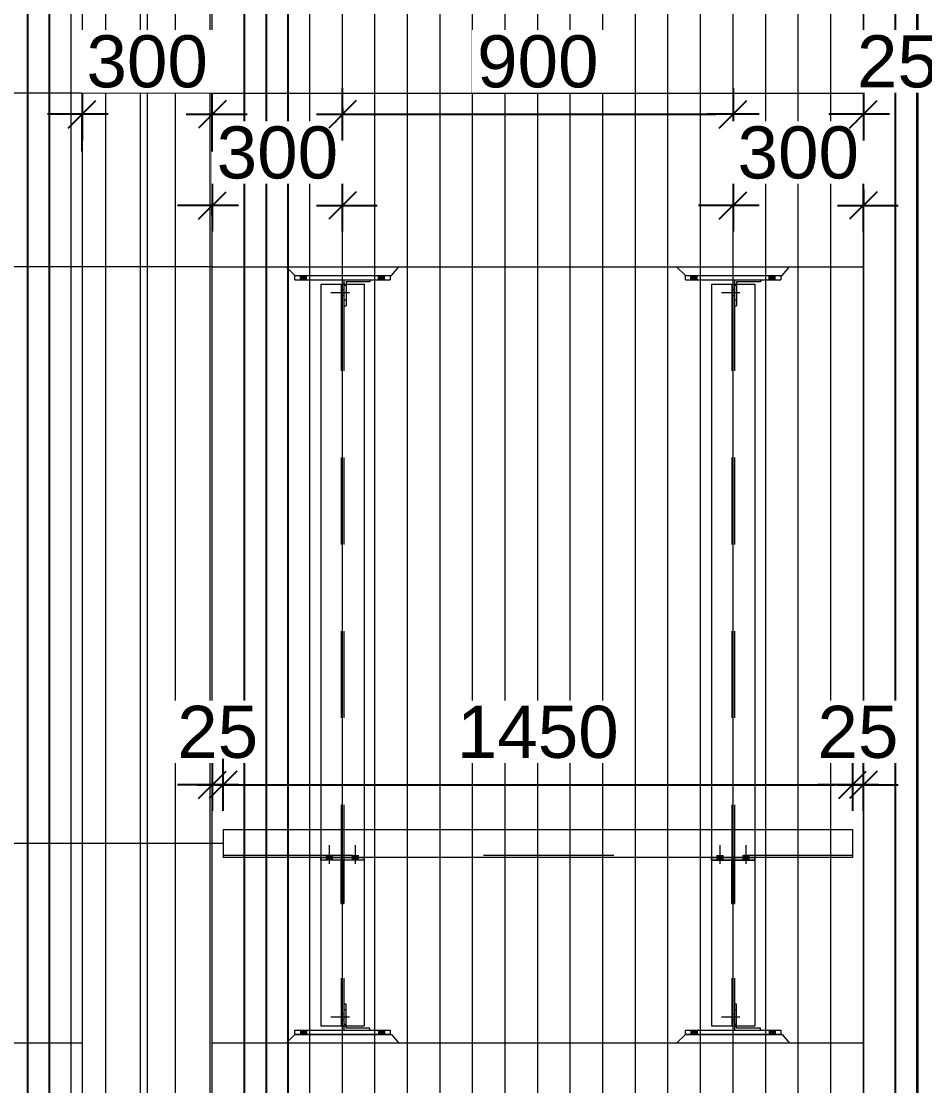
# Model space of a CAD drawing. Header units: millimetres. Extents: x 663313 to 1226001, y 1431724 to 1620898.
# Drawn here: x 663604.486 to 663606.567, y 1524735.78 to 1524738.234 of the extents above; entities that cross this region are included whole.
import ezdxf

# ---------------------------------------------------------------- set-up
doc = ezdxf.new("R2010")
doc.units = ezdxf.units.MM
for name, pattern in [('Grid Line', [22.225, 12.7, -3.175, 3.175, -3.175]), ('HIDDEN', [0.375, 0.25, -0.125]), ('XKITLINE00', [0]), ('XKITLINE02', [4, 2, -2])]:
    doc.linetypes.add(name, pattern=pattern)
for name, color, linetype in [('000 - D I M', 7, 'Continuous'), ('DIM', 7, 'Continuous'), ('VPORT', 7, 'Continuous')]:
    doc.layers.add(name, color=color, linetype=linetype)
for name, color, linetype, lineweight in [('A-GENM', 7, 'Continuous', 9), ('Bolt', 7, 'Continuous', 0), ('Part', 7, 'Continuous', 0), ('S-GRID', 7, 'Continuous', 9)]:
    doc.layers.add(name, color=color, linetype=linetype, lineweight=lineweight)
doc.styles.add('Arial', font='arial.ttf')
doc.dimstyles.new('Dim - 40 - End', dxfattribs={"dimscale": 0.04, "dimtxt": 3, "dimasz": 1, "dimexe": 0, "dimexo": 2.5, "dimgap": 1.5, "dimtad": 1, "dimdec": 0, "dimlfac": 1000, "dimzin": 1, "dimdsep": 46, "dimtxsty": 'Arial', "dimblk": 'END', "dimcen": 0.09, "dimclrd": 7, "dimclre": 7, "dimclrt": 7, "dimadec": 0, "dimazin": 0, "dimtfac": 1, "dimtdec": 0, "dimtix": 1, "dimtofl": 0, "dimtmove": 2, "dimatfit": 3, "dimfxl": 1, "dimtfill": 1, "dimtfillclr": 256, "dimtolj": 1, "dimtzin": 0, "dimarcsym": 0})

# ---------------------------------------------------------------- blocks, each defined once
blk = doc.blocks.new('GM_Louver Grill Vertical Z1 - Z Profile-18225337-ENT 4 ELE-4 sheet')
at = {"layer": 'A-GENM', "color": 7}
blk.add_line((131839.2, 105680), (131839.2, 110050), dxfattribs=at)
blk = doc.blocks.new('4')
at = {"layer": 'DIM', "color": 7}
for p, q in [((128164.5, 105680), (128164.5, 110050)), ((128613.2, 110050), (128613.2, 105680)), ((128713.2, 110050), (128713.2, 105680)), ((130113.4, 105680), (130113.4, 110050))]:
    blk.add_line(p, q, dxfattribs=at)
for points in [[(128114.5, 110050), (128663.2, 110050), (128663.2, 105680), (128114.5, 105680)], [(130163.4, 110050), (128663.2, 110050), (128663.2, 105680), (130163.4, 105680)], [(130163.4, 110050), (131663.7, 110050), (131663.7, 105680), (130163.4, 105680)]]:
    blk.add_lwpolyline(points, close=True, dxfattribs=at)
at = {"layer": 'A-GENM', "color": 7}
for p in [(-3624.8, 0), (-3544.8, 0), (-3464.9, 0), (-3384.9, 0), (-3305, 0), (-3075, 0), (-3000, 0), (-2925, 0), (-2850, 0), (-2775, 0), (-2700, 0), (-2625, 0), (-2550, 0), (-2475, 0), (-2400, 0), (-2325, 0), (-2250, 0), (-2175, 0), (-2100, 0), (-2025, 0), (-1950, 0), (-1875, 0), (-1800, 0)]:
    blk.add_blockref('GM_Louver Grill Vertical Z1 - Z Profile-18225337-ENT 4 ELE-4 sheet', p, dxfattribs=at)
blk = doc.blocks.new('*A3033278')
at = {"layer": 'Part', "color": 7, "linetype": 'XKITLINE00', "lineweight": 0}
for p, q in [((443.663364, 101.130227), (443.663364, 88.530227)), ((443.663364, 101.130227), (444.663364, 101.130227)), ((444.663364, 101.130227), (444.663364, 88.530227)), ((443.663364, 87.820227), (443.663364, 84.030227)), ((444.663364, 87.820227), (444.663364, 84.030227)), ((443.663364, 84.030227), (444.663364, 84.030227))]:
    blk.add_line(p, q, dxfattribs=at)
at = {"layer": 'Part', "color": 7, "linetype": 'XKITLINE02', "lineweight": 0}
for p, q in [((444.133364, 101.130227), (444.133364, 84.030227)), ((444.193364, 101.130227), (444.193364, 84.030227)), ((443.663364, 88.530227), (443.663364, 87.820227)), ((444.663364, 88.530227), (444.663364, 87.820227))]:
    blk.add_line(p, q, dxfattribs=at)
blk = doc.blocks.new('*A3044279')
at = {"layer": 'Part', "color": 7, "linetype": 'XKITLINE00', "lineweight": 0}
for p, q in [((443.063364, 83.930227), (445.263364, 83.930227)), ((443.063364, 83.830227), (443.063364, 83.930227)), ((445.263364, 83.930227), (445.263364, 83.830227)), ((445.263364, 83.830227), (443.063364, 83.830227))]:
    blk.add_line(p, q, dxfattribs=at)
blk = doc.blocks.new('*A3045280')
at = {"layer": 'Part', "color": 7, "linetype": 'XKITLINE02', "lineweight": 0}
for p, q in [((444.243364, 84.530227), (444.193364, 84.530227)), ((444.193364, 84.530227), (444.193364, 84.030227)), ((444.243364, 84.030227), (444.243364, 84.530227)), ((444.193364, 83.930227), (444.793364, 83.930227))]:
    blk.add_line(p, q, dxfattribs=at)
at = {"layer": 'Part', "color": 7, "linetype": 'XKITLINE00', "lineweight": 0}
for p, q in [((444.193364, 84.030227), (444.193364, 83.930227)), ((444.243364, 83.980227), (444.243364, 84.030227)), ((444.793364, 83.980227), (444.243364, 83.980227)), ((444.793364, 83.930227), (444.793364, 83.980227))]:
    blk.add_line(p, q, dxfattribs=at)
blk = doc.blocks.new('*A3046281')
at = {"layer": 'Part', "color": 7, "linetype": 'XKITLINE00', "lineweight": 0}
for p, q in [((442.863364, 83.630227), (443.063364, 83.830227)), ((443.063364, 83.830227), (445.293364, 83.830227)), ((445.293364, 83.830227), (445.463364, 83.630227))]:
    blk.add_line(p, q, dxfattribs=at)
at = {"layer": 'Part', "color": 7, "linetype": 'XKITLINE02', "lineweight": 0}
blk.add_line((445.463364, 83.630227), (442.863364, 83.630227), dxfattribs=at)
blk = doc.blocks.new('*A3047282')
at = {"layer": 'Bolt', "color": 7, "linetype": 'XKITLINE02', "lineweight": 0}
for p, q in [((444.322564, 84.230227), (443.893364, 84.230227)), ((444.193364, 84.300227), (444.133364, 84.300227)), ((444.193364, 84.160227), (444.133364, 84.160227)), ((444.243364, 84.400227), (444.193364, 84.400227)), ((444.243364, 84.060227), (444.193364, 84.060227))]:
    blk.add_line(p, q, dxfattribs=at)
blk = doc.blocks.new('*A3048283')
at = {"layer": 'Bolt'}
for points in [[(443.333, 83.93), (443.333, 83.83), (443.193, 83.83), (443.193, 83.93)], [(445.133, 83.93), (445.133, 83.83), (444.993, 83.83), (444.993, 83.93)]]:
    blk.add_hatch(color=7, dxfattribs=at).paths.add_polyline_path(points, flags=17)
at = {"layer": 'Bolt', "color": 7, "linetype": 'XKITLINE00', "lineweight": 0}
for p, q in [((443.193, 83.93), (443.193, 83.83)), ((443.263, 83.93), (443.263, 83.83)), ((443.333, 83.93), (443.333, 83.83)), ((444.993, 83.93), (444.993, 83.83)), ((445.063, 83.93), (445.063, 83.83)), ((445.133, 83.93), (445.133, 83.83))]:
    blk.add_line(p, q, dxfattribs=at)
blk = doc.blocks.new('*A3055284')
at = {"layer": 'Bolt'}
for points in [[(443.333, 101.33), (443.333, 101.23), (443.193, 101.23), (443.193, 101.33)], [(445.133, 101.33), (445.133, 101.23), (444.993, 101.23), (444.993, 101.33)]]:
    blk.add_hatch(color=7, dxfattribs=at).paths.add_polyline_path(points, flags=17)
at = {"layer": 'Bolt', "color": 7, "linetype": 'XKITLINE00', "lineweight": 0}
for p, q in [((443.193, 101.23), (443.193, 101.33)), ((443.263, 101.23), (443.263, 101.33)), ((443.333, 101.23), (443.333, 101.33)), ((444.993, 101.23), (444.993, 101.33)), ((445.063, 101.23), (445.063, 101.33)), ((445.133, 101.23), (445.133, 101.33))]:
    blk.add_line(p, q, dxfattribs=at)
blk = doc.blocks.new('*A3056285')
at = {"layer": 'Bolt', "color": 7, "linetype": 'XKITLINE02', "lineweight": 0}
for p, q in [((444.243364, 101.100227), (444.193364, 101.100227)), ((444.322564, 100.930227), (443.893364, 100.930227)), ((444.193364, 101.000227), (444.133364, 101.000227)), ((444.193364, 100.860227), (444.133364, 100.860227)), ((444.243364, 100.760227), (444.193364, 100.760227))]:
    blk.add_line(p, q, dxfattribs=at)
blk = doc.blocks.new('*A3057286')
at = {"layer": 'Part', "color": 7, "linetype": 'XKITLINE00', "lineweight": 0}
for p, q in [((443.063364, 101.330227), (442.863364, 101.530227)), ((445.293364, 101.330227), (445.463364, 101.530227)), ((443.063364, 101.330227), (445.293364, 101.330227))]:
    blk.add_line(p, q, dxfattribs=at)
at = {"layer": 'Part', "color": 7, "linetype": 'XKITLINE02', "lineweight": 0}
blk.add_line((442.863364, 101.530227), (445.463364, 101.530227), dxfattribs=at)
blk = doc.blocks.new('*A3058287')
at = {"layer": 'Part', "color": 7, "linetype": 'XKITLINE00', "lineweight": 0}
for p, q in [((444.193364, 101.230227), (444.193364, 101.130227)), ((444.793364, 101.180227), (444.243364, 101.180227)), ((444.243364, 101.180227), (444.243364, 101.130227)), ((444.793364, 101.230227), (444.793364, 101.180227))]:
    blk.add_line(p, q, dxfattribs=at)
at = {"layer": 'Part', "color": 7, "linetype": 'XKITLINE02', "lineweight": 0}
for p, q in [((444.193364, 101.230227), (444.793364, 101.230227)), ((444.193364, 101.130227), (444.193364, 100.630227)), ((444.243364, 101.130227), (444.243364, 100.630227)), ((444.193364, 100.630227), (444.243364, 100.630227))]:
    blk.add_line(p, q, dxfattribs=at)
blk = doc.blocks.new('*A3059288')
at = {"layer": 'Part', "color": 7, "linetype": 'XKITLINE00', "lineweight": 0}
for p, q in [((443.063364, 101.230227), (443.063364, 101.330227)), ((443.063364, 101.330227), (445.263364, 101.330227)), ((443.063364, 101.230227), (445.263364, 101.230227)), ((445.263364, 101.330227), (445.263364, 101.230227))]:
    blk.add_line(p, q, dxfattribs=at)
blk = doc.blocks.new('*A3092289')
at = {"layer": 'Bolt'}
for points in [[(443.793, 87.88), (443.793, 87.94), (443.933, 87.94), (443.933, 87.88)], [(443.793, 87.82), (443.793, 87.88), (443.933, 87.88), (443.933, 87.82)], [(444.393, 87.88), (444.393, 87.94), (444.533, 87.94), (444.533, 87.88)], [(444.393, 87.82), (444.393, 87.88), (444.533, 87.88), (444.533, 87.82)]]:
    blk.add_hatch(color=7, dxfattribs=at).paths.add_polyline_path(points, flags=17)
at = {"layer": 'Bolt', "color": 7, "linetype": 'XKITLINE00', "lineweight": 0}
for p, q in [((443.863, 87.741), (443.863, 88.17)), ((444.463, 87.741), (444.463, 88.17)), ((443.793, 87.88), (443.793, 87.94)), ((443.793, 87.82), (443.793, 87.88)), ((443.933, 87.88), (443.933, 87.94)), ((443.933, 87.82), (443.933, 87.88)), ((444.393, 87.88), (444.393, 87.94)), ((444.393, 87.82), (444.393, 87.88)), ((444.533, 87.88), (444.533, 87.94)), ((444.533, 87.82), (444.533, 87.88))]:
    blk.add_line(p, q, dxfattribs=at)
blk = doc.blocks.new('*A3093290')
at = {"layer": 'Part', "color": 7, "linetype": 'XKITLINE00', "lineweight": 0}
for p, q in [((443.663364, 87.820227), (443.663364, 87.880227)), ((444.663364, 87.880227), (444.663364, 87.820227)), ((444.663364, 87.820227), (443.663364, 87.820227))]:
    blk.add_line(p, q, dxfattribs=at)
at = {"layer": 'Part', "color": 7, "linetype": 'XKITLINE02', "lineweight": 0}
blk.add_line((443.663364, 87.880227), (444.663364, 87.880227), dxfattribs=at)
blk = doc.blocks.new('*A3094291')
at = {"layer": 'Part', "color": 7, "linetype": 'XKITLINE00', "lineweight": 0}
for p, q in [((444.133364, 87.820227), (444.193364, 87.820227)), ((444.133364, 86.820227), (444.133364, 87.820227)), ((444.193364, 87.820227), (444.193364, 86.820227)), ((444.133364, 87.520227), (444.193364, 87.520227)), ((444.193364, 86.820227), (444.133364, 86.820227))]:
    blk.add_line(p, q, dxfattribs=at)
blk = doc.blocks.new('*A3179295')
at = {"layer": 'Part', "color": 7, "linetype": 'XKITLINE00', "lineweight": 0}
for p, q in [((465.163364, 101.130227), (465.163364, 88.530227)), ((465.163364, 101.130227), (466.163364, 101.130227)), ((466.163364, 101.130227), (466.163364, 88.530227)), ((465.163364, 87.820227), (465.163364, 84.030227)), ((466.163364, 87.820227), (466.163364, 84.030227)), ((465.163364, 84.030227), (466.163364, 84.030227))]:
    blk.add_line(p, q, dxfattribs=at)
at = {"layer": 'Part', "color": 7, "linetype": 'XKITLINE02', "lineweight": 0}
for p, q in [((465.633364, 101.130227), (465.633364, 84.030227)), ((465.693364, 101.130227), (465.693364, 84.030227)), ((465.163364, 88.530227), (465.163364, 87.820227)), ((466.163364, 88.530227), (466.163364, 87.820227))]:
    blk.add_line(p, q, dxfattribs=at)
blk = doc.blocks.new('*A3212318')
at = {"layer": 'Bolt'}
for points in [[(465.293, 87.88), (465.293, 87.94), (465.433, 87.94), (465.433, 87.88)], [(465.293, 87.82), (465.293, 87.88), (465.433, 87.88), (465.433, 87.82)], [(465.893, 87.88), (465.893, 87.94), (466.033, 87.94), (466.033, 87.88)], [(465.893, 87.82), (465.893, 87.88), (466.033, 87.88), (466.033, 87.82)]]:
    blk.add_hatch(color=7, dxfattribs=at).paths.add_polyline_path(points, flags=17)
at = {"layer": 'Bolt', "color": 7, "linetype": 'XKITLINE00', "lineweight": 0}
for p, q in [((465.363, 87.741), (465.363, 88.17)), ((465.963, 87.741), (465.963, 88.17)), ((465.293, 87.88), (465.293, 87.94)), ((465.293, 87.82), (465.293, 87.88)), ((465.433, 87.88), (465.433, 87.94)), ((465.433, 87.82), (465.433, 87.88)), ((465.893, 87.88), (465.893, 87.94)), ((465.893, 87.82), (465.893, 87.88)), ((466.033, 87.88), (466.033, 87.94)), ((466.033, 87.82), (466.033, 87.88))]:
    blk.add_line(p, q, dxfattribs=at)
blk = doc.blocks.new('*A3213319')
at = {"layer": 'Part', "color": 7, "linetype": 'XKITLINE00', "lineweight": 0}
for p, q in [((465.163364, 87.820227), (465.163364, 87.880227)), ((466.163364, 87.820227), (466.163364, 87.880227)), ((465.163364, 87.820227), (466.163364, 87.820227))]:
    blk.add_line(p, q, dxfattribs=at)
at = {"layer": 'Part', "color": 7, "linetype": 'XKITLINE02', "lineweight": 0}
blk.add_line((465.163364, 87.880227), (466.163364, 87.880227), dxfattribs=at)
blk = doc.blocks.new('*A3214320')
at = {"layer": 'Part', "color": 7, "linetype": 'XKITLINE00', "lineweight": 0}
for p, q in [((465.633364, 87.820227), (465.693364, 87.820227)), ((465.633364, 86.820227), (465.633364, 87.820227)), ((465.693364, 87.820227), (465.693364, 86.820227)), ((465.633364, 87.520227), (465.693364, 87.520227)), ((465.693364, 86.820227), (465.633364, 86.820227))]:
    blk.add_line(p, q, dxfattribs=at)
blk = doc.blocks.new('*A3215321')
at = {"layer": 'Part', "color": 7, "linetype": 'XKITLINE00', "lineweight": 0}
for p, q in [((464.563364, 83.930227), (466.763364, 83.930227)), ((464.563364, 83.830227), (464.563364, 83.930227)), ((466.763364, 83.930227), (466.763364, 83.830227)), ((466.763364, 83.830227), (464.563364, 83.830227))]:
    blk.add_line(p, q, dxfattribs=at)
blk = doc.blocks.new('*A3216322')
at = {"layer": 'Part', "color": 7, "linetype": 'XKITLINE02', "lineweight": 0}
for p, q in [((465.743364, 84.530227), (465.693364, 84.530227)), ((465.693364, 84.530227), (465.693364, 84.030227)), ((465.743364, 84.030227), (465.743364, 84.530227)), ((465.693364, 83.930227), (466.293364, 83.930227))]:
    blk.add_line(p, q, dxfattribs=at)
at = {"layer": 'Part', "color": 7, "linetype": 'XKITLINE00', "lineweight": 0}
for p, q in [((465.693364, 84.030227), (465.693364, 83.930227)), ((465.743364, 83.980227), (465.743364, 84.030227)), ((466.293364, 83.980227), (465.743364, 83.980227)), ((466.293364, 83.930227), (466.293364, 83.980227))]:
    blk.add_line(p, q, dxfattribs=at)
blk = doc.blocks.new('*A3217323')
at = {"layer": 'Part', "color": 7, "linetype": 'XKITLINE00', "lineweight": 0}
for p, q in [((464.363364, 83.630227), (464.563364, 83.830227)), ((464.563364, 83.830227), (466.793364, 83.830227)), ((466.793364, 83.830227), (466.963364, 83.630227))]:
    blk.add_line(p, q, dxfattribs=at)
at = {"layer": 'Part', "color": 7, "linetype": 'XKITLINE02', "lineweight": 0}
blk.add_line((466.963364, 83.630227), (464.363364, 83.630227), dxfattribs=at)
blk = doc.blocks.new('*A3218324')
at = {"layer": 'Bolt', "color": 7, "linetype": 'XKITLINE02', "lineweight": 0}
for p, q in [((465.822564, 84.230227), (465.393364, 84.230227)), ((465.693364, 84.300227), (465.633364, 84.300227)), ((465.693364, 84.160227), (465.633364, 84.160227)), ((465.743364, 84.400227), (465.693364, 84.400227)), ((465.743364, 84.060227), (465.693364, 84.060227))]:
    blk.add_line(p, q, dxfattribs=at)
blk = doc.blocks.new('*A3219325')
at = {"layer": 'Bolt'}
for points in [[(464.833, 83.93), (464.833, 83.83), (464.693, 83.83), (464.693, 83.93)], [(466.633, 83.93), (466.633, 83.83), (466.493, 83.83), (466.493, 83.93)]]:
    blk.add_hatch(color=7, dxfattribs=at).paths.add_polyline_path(points, flags=17)
at = {"layer": 'Bolt', "color": 7, "linetype": 'XKITLINE00', "lineweight": 0}
for p, q in [((464.693, 83.93), (464.693, 83.83)), ((464.763, 83.93), (464.763, 83.83)), ((464.833, 83.93), (464.833, 83.83)), ((466.493, 83.93), (466.493, 83.83)), ((466.563, 83.93), (466.563, 83.83)), ((466.633, 83.93), (466.633, 83.83))]:
    blk.add_line(p, q, dxfattribs=at)
blk = doc.blocks.new('*A3220326')
at = {"layer": 'Bolt'}
for points in [[(464.833, 101.33), (464.833, 101.23), (464.693, 101.23), (464.693, 101.33)], [(466.633, 101.33), (466.633, 101.23), (466.493, 101.23), (466.493, 101.33)]]:
    blk.add_hatch(color=7, dxfattribs=at).paths.add_polyline_path(points, flags=17)
at = {"layer": 'Bolt', "color": 7, "linetype": 'XKITLINE00', "lineweight": 0}
for p, q in [((464.693, 101.23), (464.693, 101.33)), ((464.763, 101.23), (464.763, 101.33)), ((464.833, 101.23), (464.833, 101.33)), ((466.493, 101.23), (466.493, 101.33)), ((466.563, 101.23), (466.563, 101.33)), ((466.633, 101.23), (466.633, 101.33))]:
    blk.add_line(p, q, dxfattribs=at)
blk = doc.blocks.new('*A3221327')
at = {"layer": 'Bolt', "color": 7, "linetype": 'XKITLINE02', "lineweight": 0}
for p, q in [((465.743364, 101.100227), (465.693364, 101.100227)), ((465.822564, 100.930227), (465.393364, 100.930227)), ((465.693364, 101.000227), (465.633364, 101.000227)), ((465.693364, 100.860227), (465.633364, 100.860227)), ((465.743364, 100.760227), (465.693364, 100.760227))]:
    blk.add_line(p, q, dxfattribs=at)
blk = doc.blocks.new('*A3222328')
at = {"layer": 'Part', "color": 7, "linetype": 'XKITLINE00', "lineweight": 0}
for p, q in [((464.563364, 101.330227), (464.363364, 101.530227)), ((466.793364, 101.330227), (466.963364, 101.530227)), ((464.563364, 101.330227), (466.793364, 101.330227))]:
    blk.add_line(p, q, dxfattribs=at)
at = {"layer": 'Part', "color": 7, "linetype": 'XKITLINE02', "lineweight": 0}
blk.add_line((464.363364, 101.530227), (466.963364, 101.530227), dxfattribs=at)
blk = doc.blocks.new('*A3223329')
at = {"layer": 'Part', "color": 7, "linetype": 'XKITLINE00', "lineweight": 0}
for p, q in [((465.693364, 101.230227), (465.693364, 101.130227)), ((466.293364, 101.180227), (465.743364, 101.180227)), ((465.743364, 101.180227), (465.743364, 101.130227)), ((466.293364, 101.230227), (466.293364, 101.180227))]:
    blk.add_line(p, q, dxfattribs=at)
at = {"layer": 'Part', "color": 7, "linetype": 'XKITLINE02', "lineweight": 0}
for p, q in [((465.693364, 101.230227), (466.293364, 101.230227)), ((465.693364, 101.130227), (465.693364, 100.630227)), ((465.743364, 101.130227), (465.743364, 100.630227)), ((465.693364, 100.630227), (465.743364, 100.630227))]:
    blk.add_line(p, q, dxfattribs=at)
blk = doc.blocks.new('*A3224330')
at = {"layer": 'Part', "color": 7, "linetype": 'XKITLINE00', "lineweight": 0}
for p, q in [((464.563364, 101.230227), (464.563364, 101.330227)), ((464.563364, 101.330227), (466.763364, 101.330227)), ((464.563364, 101.230227), (466.763364, 101.230227)), ((466.763364, 101.330227), (466.763364, 101.230227))]:
    blk.add_line(p, q, dxfattribs=at)
blk = doc.blocks.new('*A2538992')
at = {"layer": 'Part', "color": 7, "linetype": 'XKITLINE02', "lineweight": 0}
for p, q in [((225.400615, 21.315369), (224.73394, 21.315369)), ((224.73394, 21.315369), (224.73394, 21.275369)), ((225.400607, 21.315369), (225.400615, 21.315369)), ((225.400607, 21.315369), (225.400607, 21.275369))]:
    blk.add_line(p, q, dxfattribs=at)
at = {"layer": 'Part', "color": 7, "linetype": 'XKITLINE00', "lineweight": 0}
for p, q in [((224.73394, 21.275369), (224.733949, 21.275369)), ((224.733949, 21.275369), (224.733949, 21.315369)), ((225.400615, 21.275369), (224.733949, 21.275369)), ((225.400607, 21.275369), (225.400615, 21.275369)), ((225.400615, 21.275369), (225.400615, 21.315369))]:
    blk.add_line(p, q, dxfattribs=at)
blk = doc.blocks.new('*A2539993')
at = {"layer": 'Part', "color": 7, "linetype": 'XKITLINE00', "lineweight": 0}
for p, q in [((225.047282, 21.275369), (225.047274, 21.275369)), ((225.047282, 21.075369), (225.047282, 21.275369)), ((225.047282, 21.275369), (225.087282, 21.275369)), ((225.087282, 21.075369), (225.087282, 21.275369)), ((225.047276, 20.608703), (225.047282, 21.075369)), ((225.047282, 21.075369), (225.087282, 21.075369)), ((225.087282, 21.075369), (225.087276, 20.608703)), ((225.047274, 20.608703), (225.047276, 20.608703)), ((225.047276, 20.608703), (225.087276, 20.608703))]:
    blk.add_line(p, q, dxfattribs=at)
at = {"layer": 'Part', "color": 7, "linetype": 'XKITLINE02', "lineweight": 0}
for p, q in [((225.047274, 21.275369), (225.047274, 20.608703)), ((225.047282, 21.275369), (225.047274, 21.275369)), ((225.087274, 20.608703), (225.087274, 21.275369)), ((225.047274, 20.608703), (225.047276, 20.608703))]:
    blk.add_line(p, q, dxfattribs=at)
blk = doc.blocks.new('*A2540994')
at = {"layer": 'Bolt'}
for points in [[(224.821, 21.315), (224.821, 21.355), (224.914, 21.355), (224.914, 21.315)], [(224.821, 21.275), (224.821, 21.315), (224.914, 21.315), (224.914, 21.275)], [(225.221, 21.315), (225.221, 21.355), (225.314, 21.355), (225.314, 21.315)], [(225.221, 21.275), (225.221, 21.315), (225.314, 21.315), (225.314, 21.275)]]:
    blk.add_hatch(color=7, dxfattribs=at).paths.add_polyline_path(points, flags=17)
at = {"layer": 'Bolt', "color": 7, "linetype": 'XKITLINE00', "lineweight": 0}
for p, q in [((224.867, 21.223), (224.867, 21.509)), ((225.267, 21.223), (225.267, 21.509)), ((224.821, 21.315), (224.821, 21.355)), ((224.821, 21.275), (224.821, 21.315)), ((224.914, 21.315), (224.914, 21.355)), ((224.914, 21.275), (224.914, 21.315)), ((225.221, 21.315), (225.221, 21.355)), ((225.221, 21.275), (225.221, 21.315)), ((225.314, 21.315), (225.314, 21.355)), ((225.314, 21.275), (225.314, 21.315))]:
    blk.add_line(p, q, dxfattribs=at)
blk = doc.blocks.new('*A25681022')
at = {"layer": 'Part', "color": 7, "linetype": 'XKITLINE02', "lineweight": 0}
for p, q in [((217.233942, 21.748703), (217.233942, 21.315369)), ((217.233942, 21.748703), (217.23395, 21.748703)), ((217.233942, 21.748703), (217.23395, 21.748703)), ((226.900607, 21.748703), (226.900607, 21.315369)), ((217.233942, 21.355369), (217.23395, 21.355369)), ((217.233942, 21.355369), (226.900615, 21.355369)), ((217.23395, 21.315369), (217.233942, 21.315369))]:
    blk.add_line(p, q, dxfattribs=at)
at = {"layer": 'Part', "color": 7, "linetype": 'XKITLINE00', "lineweight": 0}
for p, q in [((217.23395, 21.748703), (217.23395, 21.315369)), ((217.23395, 21.748703), (226.900616, 21.748703)), ((226.900616, 21.748703), (226.900616, 21.315369)), ((217.233942, 21.315369), (217.23395, 21.315369)), ((226.900616, 21.315369), (217.23395, 21.315369))]:
    blk.add_line(p, q, dxfattribs=at)
blk = doc.blocks.new('*A25691023')
at = {"layer": 'Part', "color": 7, "linetype": 'XKITLINE02', "lineweight": 0}
for p, q in [((219.400615, 21.315369), (218.73394, 21.315369)), ((218.73394, 21.315369), (218.73394, 21.275369)), ((219.400607, 21.315369), (219.400615, 21.315369)), ((219.400607, 21.315369), (219.400607, 21.275369))]:
    blk.add_line(p, q, dxfattribs=at)
at = {"layer": 'Part', "color": 7, "linetype": 'XKITLINE00', "lineweight": 0}
for p, q in [((218.73394, 21.275369), (218.733949, 21.275369)), ((218.733949, 21.275369), (218.733949, 21.315369)), ((219.400615, 21.275369), (218.733949, 21.275369)), ((219.400607, 21.275369), (219.400615, 21.275369)), ((219.400615, 21.275369), (219.400615, 21.315369))]:
    blk.add_line(p, q, dxfattribs=at)
blk = doc.blocks.new('*A25701024')
at = {"layer": 'Bolt'}
for points in [[(218.821, 21.315), (218.821, 21.355), (218.914, 21.355), (218.914, 21.315)], [(218.821, 21.275), (218.821, 21.315), (218.914, 21.315), (218.914, 21.275)], [(219.221, 21.315), (219.221, 21.355), (219.314, 21.355), (219.314, 21.315)], [(219.221, 21.275), (219.221, 21.315), (219.314, 21.315), (219.314, 21.275)]]:
    blk.add_hatch(color=7, dxfattribs=at).paths.add_polyline_path(points, flags=17)
at = {"layer": 'Bolt', "color": 7, "linetype": 'XKITLINE00', "lineweight": 0}
for p, q in [((218.867, 21.223), (218.867, 21.509)), ((219.267, 21.223), (219.267, 21.509)), ((218.821, 21.315), (218.821, 21.355)), ((218.821, 21.275), (218.821, 21.315)), ((218.914, 21.315), (218.914, 21.355)), ((218.914, 21.275), (218.914, 21.315)), ((219.221, 21.315), (219.221, 21.355)), ((219.221, 21.275), (219.221, 21.315)), ((219.314, 21.315), (219.314, 21.355)), ((219.314, 21.275), (219.314, 21.315))]:
    blk.add_line(p, q, dxfattribs=at)
blk = doc.blocks.new('*A25711025')
at = {"layer": 'Part', "color": 7, "linetype": 'XKITLINE00', "lineweight": 0}
for p, q in [((219.047282, 21.275369), (219.047274, 21.275369)), ((219.047282, 21.075369), (219.047282, 21.275369)), ((219.047282, 21.275369), (219.087282, 21.275369)), ((219.087282, 21.075369), (219.087282, 21.275369)), ((219.047276, 20.608703), (219.047282, 21.075369)), ((219.047282, 21.075369), (219.087282, 21.075369)), ((219.087282, 21.075369), (219.087276, 20.608703)), ((219.047274, 20.608703), (219.047276, 20.608703)), ((219.047276, 20.608703), (219.087276, 20.608703))]:
    blk.add_line(p, q, dxfattribs=at)
at = {"layer": 'Part', "color": 7, "linetype": 'XKITLINE02', "lineweight": 0}
for p, q in [((219.047274, 21.275369), (219.047274, 20.608703)), ((219.047282, 21.275369), (219.047274, 21.275369)), ((219.087274, 20.608703), (219.087274, 21.275369)), ((219.047274, 20.608703), (219.047276, 20.608703))]:
    blk.add_line(p, q, dxfattribs=at)
blk = doc.blocks.new('END')
at = {"color": 7}
for p, q in [((0, 1.5), (0, -1.5)), ((-0.795, -0.795), (0.795, 0.795)), ((1.5, 0), (-1.5, 0))]:
    blk.add_line(p, q, dxfattribs=at)
blk = doc.blocks.new('*D4085')
at = {"layer": '000 - D I M', "color": 7, "lineweight": -2, "transparency": 16777216}
for p, q in [((663604.8858, 1524737.8093), (663604.8458, 1524737.8093)), ((663604.9258, 1524737.7846), (663604.9258, 1524737.8093)), ((663605.2258, 1524737.7846), (663605.2258, 1524737.8093)), ((663605.2658, 1524737.8093), (663605.3058, 1524737.8093))]:
    blk.add_line(p, q, dxfattribs=at)
at = {"layer": 'Defpoints', "color": 7, "transparency": 16777216}
for p in [(663605.2258, 1524737.8093), (663604.9258, 1524737.6846), (663605.2258, 1524737.6846)]:
    blk.add_point(p, dxfattribs=at)
at = {"layer": '000 - D I M', "color": 7, "lineweight": -2, "transparency": 16777216, "xscale": 0.04, "yscale": 0.04, "zscale": 0.04}
blk.add_blockref('END', (663604.9258, 1524737.8093), dxfattribs=at)
at = {"layer": '000 - D I M', "color": 7, "lineweight": -2, "transparency": 16777216, "xscale": 0.04, "yscale": 0.04, "zscale": 0.04, "rotation": 180}
blk.add_blockref('END', (663605.2258, 1524737.8093), dxfattribs=at)
at = {"layer": '000 - D I M', "color": 7, "transparency": 16777216, "insert": (663605.0758, 1524737.9307), "char_height": 0.12, "attachment_point": 5, "style": 'Arial', "bg_fill": 3, "box_fill_scale": 1.1, "bg_fill_color": 256, "bg_fill_true_color": 13158600, "bg_fill_transparency": 0}
blk.add_mtext('\\A1;300', dxfattribs=at)
blk = doc.blocks.new('*D4086')
at = {"layer": '000 - D I M', "color": 7, "lineweight": -2, "transparency": 16777216}
for p, q in [((663605.2258, 1524738.0345), (663605.2258, 1524738.0194)), ((663606.1256, 1524738.0345), (663606.1256, 1524738.0194)), ((663605.2658, 1524738.0194), (663606.0856, 1524738.0194))]:
    blk.add_line(p, q, dxfattribs=at)
at = {"layer": 'Defpoints', "color": 7, "transparency": 16777216}
for p in [(663606.1256, 1524738.0194), (663605.2258, 1524737.9345), (663606.1256, 1524737.9345)]:
    blk.add_point(p, dxfattribs=at)
at = {"layer": '000 - D I M', "color": 7, "lineweight": -2, "transparency": 16777216, "xscale": 0.04, "yscale": 0.04, "zscale": 0.04, "rotation": 180}
blk.add_blockref('END', (663605.2258, 1524738.0194), dxfattribs=at)
at = {"layer": '000 - D I M', "color": 7, "lineweight": -2, "transparency": 16777216, "xscale": 0.04, "yscale": 0.04, "zscale": 0.04}
blk.add_blockref('END', (663606.1256, 1524738.0194), dxfattribs=at)
at = {"layer": '000 - D I M', "color": 7, "transparency": 16777216, "insert": (663605.6757, 1524738.1407), "char_height": 0.12, "attachment_point": 5, "style": 'Arial', "bg_fill": 3, "box_fill_scale": 1.1, "bg_fill_color": 256, "bg_fill_true_color": 13158600, "bg_fill_transparency": 0}
blk.add_mtext('\\A1;900', dxfattribs=at)
blk = doc.blocks.new('*D4087')
at = {"layer": '000 - D I M', "color": 7, "lineweight": -2, "transparency": 16777216}
for p, q in [((663606.1256, 1524737.8461), (663606.1256, 1524737.8093)), ((663606.4258, 1524737.8461), (663606.4258, 1524737.8093)), ((663606.0856, 1524737.8093), (663606.0456, 1524737.8093)), ((663606.4658, 1524737.8093), (663606.5058, 1524737.8093))]:
    blk.add_line(p, q, dxfattribs=at)
at = {"layer": 'Defpoints', "color": 7, "transparency": 16777216}
for p in [(663606.4258, 1524737.8093), (663606.1256, 1524737.7461), (663606.4258, 1524737.7461)]:
    blk.add_point(p, dxfattribs=at)
at = {"layer": '000 - D I M', "color": 7, "lineweight": -2, "transparency": 16777216, "xscale": 0.04, "yscale": 0.04, "zscale": 0.04}
blk.add_blockref('END', (663606.1256, 1524737.8093), dxfattribs=at)
at = {"layer": '000 - D I M', "color": 7, "lineweight": -2, "transparency": 16777216, "xscale": 0.04, "yscale": 0.04, "zscale": 0.04, "rotation": 180}
blk.add_blockref('END', (663606.4258, 1524737.8093), dxfattribs=at)
at = {"layer": '000 - D I M', "color": 7, "transparency": 16777216, "insert": (663606.2757, 1524737.9307), "char_height": 0.12, "attachment_point": 5, "style": 'Arial', "bg_fill": 3, "box_fill_scale": 1.1, "bg_fill_color": 256, "bg_fill_true_color": 13158600, "bg_fill_transparency": 0}
blk.add_mtext('\\A1;300', dxfattribs=at)
blk = doc.blocks.new('*D4088')
at = {"layer": '000 - D I M', "color": 7, "lineweight": -2, "transparency": 16777216}
for p, q in [((663606.3858, 1524738.0194), (663606.3458, 1524738.0194)), ((663606.4258, 1524738.0197), (663606.4258, 1524738.0194)), ((663606.6758, 1524738.0197), (663606.6758, 1524738.0194)), ((663606.7158, 1524738.0194), (663606.7558, 1524738.0194))]:
    blk.add_line(p, q, dxfattribs=at)
at = {"layer": 'Defpoints', "color": 7, "transparency": 16777216}
for p in [(663606.6758, 1524738.0194), (663606.4258, 1524737.9197), (663606.6758, 1524737.9197)]:
    blk.add_point(p, dxfattribs=at)
at = {"layer": '000 - D I M', "color": 7, "lineweight": -2, "transparency": 16777216, "xscale": 0.04, "yscale": 0.04, "zscale": 0.04}
blk.add_blockref('END', (663606.4258, 1524738.0194), dxfattribs=at)
at = {"layer": '000 - D I M', "color": 7, "lineweight": -2, "transparency": 16777216, "xscale": 0.04, "yscale": 0.04, "zscale": 0.04, "rotation": 180}
blk.add_blockref('END', (663606.6758, 1524738.0194), dxfattribs=at)
at = {"layer": '000 - D I M', "color": 7, "transparency": 16777216, "insert": (663606.5508, 1524738.1407), "char_height": 0.12, "attachment_point": 5, "style": 'Arial', "bg_fill": 3, "box_fill_scale": 1.1, "bg_fill_color": 256, "bg_fill_true_color": 13158600, "bg_fill_transparency": 0}
blk.add_mtext('\\A1;250', dxfattribs=at)
blk = doc.blocks.new('*D4097')
at = {"layer": '000 - D I M', "color": 7, "lineweight": -2, "transparency": 16777216}
for p, q in [((663604.5858, 1524738.0194), (663604.5458, 1524738.0194)), ((663604.6258, 1524737.9337), (663604.6258, 1524738.0194)), ((663604.9258, 1524737.9337), (663604.9258, 1524738.0194)), ((663604.9658, 1524738.0194), (663605.0058, 1524738.0194))]:
    blk.add_line(p, q, dxfattribs=at)
at = {"layer": 'Defpoints', "color": 7, "transparency": 16777216}
for p in [(663604.9258, 1524738.0194), (663604.6258, 1524737.8337), (663604.9258, 1524737.8337)]:
    blk.add_point(p, dxfattribs=at)
at = {"layer": '000 - D I M', "color": 7, "lineweight": -2, "transparency": 16777216, "xscale": 0.04, "yscale": 0.04, "zscale": 0.04}
blk.add_blockref('END', (663604.6258, 1524738.0194), dxfattribs=at)
at = {"layer": '000 - D I M', "color": 7, "lineweight": -2, "transparency": 16777216, "xscale": 0.04, "yscale": 0.04, "zscale": 0.04, "rotation": 180}
blk.add_blockref('END', (663604.9258, 1524738.0194), dxfattribs=at)
at = {"layer": '000 - D I M', "color": 7, "transparency": 16777216, "insert": (663604.7758, 1524738.1408), "char_height": 0.12, "attachment_point": 5, "style": 'Arial', "bg_fill": 3, "box_fill_scale": 1.1, "bg_fill_color": 256, "bg_fill_true_color": 13158600, "bg_fill_transparency": 0}
blk.add_mtext('\\A1;300', dxfattribs=at)
blk = doc.blocks.new('*D4100')
at = {"layer": '000 - D I M', "color": 7, "lineweight": -2, "transparency": 16777216}
for p, q in [((663604.9258, 1524736.4754), (663604.9258, 1524736.4739)), ((663604.8858, 1524736.4739), (663604.8458, 1524736.4739)), ((663604.9506, 1524736.4711), (663604.9506, 1524736.4739)), ((663604.9906, 1524736.4739), (663605.0306, 1524736.4739))]:
    blk.add_line(p, q, dxfattribs=at)
at = {"layer": 'Defpoints', "color": 7, "transparency": 16777216}
for p in [(663604.9506, 1524736.4739), (663604.9258, 1524736.3754), (663604.9506, 1524736.3711)]:
    blk.add_point(p, dxfattribs=at)
at = {"layer": '000 - D I M', "color": 7, "lineweight": -2, "transparency": 16777216, "xscale": 0.04, "yscale": 0.04, "zscale": 0.04}
blk.add_blockref('END', (663604.9258, 1524736.4739), dxfattribs=at)
at = {"layer": '000 - D I M', "color": 7, "lineweight": -2, "transparency": 16777216, "xscale": 0.04, "yscale": 0.04, "zscale": 0.04, "rotation": 180}
blk.add_blockref('END', (663604.9506, 1524736.4739), dxfattribs=at)
at = {"layer": '000 - D I M', "color": 7, "transparency": 16777216, "insert": (663604.9382, 1524736.5951), "char_height": 0.12, "attachment_point": 5, "style": 'Arial', "bg_fill": 3, "box_fill_scale": 1.1, "bg_fill_color": 256, "bg_fill_true_color": 13158600, "bg_fill_transparency": 0}
blk.add_mtext('\\A1;25', dxfattribs=at)
blk = doc.blocks.new('*D4101')
at = {"layer": '000 - D I M', "color": 7, "lineweight": -2, "transparency": 16777216}
for p, q in [((663604.9506, 1524736.4711), (663604.9506, 1524736.4739)), ((663604.9906, 1524736.4739), (663606.3606, 1524736.4739)), ((663606.4006, 1524736.4711), (663606.4006, 1524736.4739))]:
    blk.add_line(p, q, dxfattribs=at)
at = {"layer": 'Defpoints', "color": 7, "transparency": 16777216}
for p in [(663606.4006, 1524736.4739), (663604.9506, 1524736.3711), (663606.4006, 1524736.3711)]:
    blk.add_point(p, dxfattribs=at)
at = {"layer": '000 - D I M', "color": 7, "lineweight": -2, "transparency": 16777216, "xscale": 0.04, "yscale": 0.04, "zscale": 0.04, "rotation": 180}
blk.add_blockref('END', (663604.9506, 1524736.4739), dxfattribs=at)
at = {"layer": '000 - D I M', "color": 7, "lineweight": -2, "transparency": 16777216, "xscale": 0.04, "yscale": 0.04, "zscale": 0.04}
blk.add_blockref('END', (663606.4006, 1524736.4739), dxfattribs=at)
at = {"layer": '000 - D I M', "color": 7, "transparency": 16777216, "insert": (663605.6756, 1524736.5951), "char_height": 0.12, "attachment_point": 5, "style": 'Arial', "bg_fill": 3, "box_fill_scale": 1.1, "bg_fill_color": 256, "bg_fill_true_color": 13158600, "bg_fill_transparency": 0}
blk.add_mtext('\\A1;1450', dxfattribs=at)
blk = doc.blocks.new('*D4102')
at = {"layer": '000 - D I M', "color": 7, "lineweight": -2, "transparency": 16777216}
for p, q in [((663606.3606, 1524736.4739), (663606.3206, 1524736.4739)), ((663606.4006, 1524736.4711), (663606.4006, 1524736.4739)), ((663606.4258, 1524736.4736), (663606.4258, 1524736.4739)), ((663606.4658, 1524736.4739), (663606.5058, 1524736.4739))]:
    blk.add_line(p, q, dxfattribs=at)
at = {"layer": 'Defpoints', "color": 7, "transparency": 16777216}
for p in [(663606.4258, 1524736.4739), (663606.4006, 1524736.3711), (663606.4258, 1524736.3736)]:
    blk.add_point(p, dxfattribs=at)
at = {"layer": '000 - D I M', "color": 7, "lineweight": -2, "transparency": 16777216, "xscale": 0.04, "yscale": 0.04, "zscale": 0.04}
blk.add_blockref('END', (663606.4006, 1524736.4739), dxfattribs=at)
at = {"layer": '000 - D I M', "color": 7, "lineweight": -2, "transparency": 16777216, "xscale": 0.04, "yscale": 0.04, "zscale": 0.04, "rotation": 180}
blk.add_blockref('END', (663606.4258, 1524736.4739), dxfattribs=at)
at = {"layer": '000 - D I M', "color": 7, "transparency": 16777216, "insert": (663606.4132, 1524736.5951), "char_height": 0.12, "attachment_point": 5, "style": 'Arial', "bg_fill": 3, "box_fill_scale": 1.1, "bg_fill_color": 256, "bg_fill_true_color": 13158600, "bg_fill_transparency": 0}
blk.add_mtext('\\A1;25', dxfattribs=at)

msp = doc.modelspace()

# ---------------------------------------------------------------- hatches: boundary and pattern name
at = {"layer": 'VPORT'}
h = msp.add_hatch(dxfattribs=at)
h.set_pattern_fill('ANGLE')
h.set_pattern_definition([(235.288, (663627.358, 1524790.5456), (5.74185, -3.9776), [5.08, -1.905]), (325.288, (663627.358, 1524790.5456), (3.9776, 5.74185), [5.08, -1.905])])
h.paths.add_polyline_path([(663617.8537, 1524792.0691), (663619.0867, 1524791.215), (663617.3783, 1524788.7489), (663616.1453, 1524789.603)])
edge = h.paths.add_edge_path(flags=16)
edge.add_line((663617.5126, 1524790.4806), (663617.7194, 1524790.3374))
edge = h.paths.add_edge_path(flags=16)
edge.add_line((663617.5444, 1524790.3056), (663617.6876, 1524790.5124))
h.paths.add_polyline_path([(663612.4437, 1524784.2591), (663613.6767, 1524783.405), (663611.9683, 1524780.9389), (663610.7353, 1524781.793)])
edge = h.paths.add_edge_path(flags=16)
edge.add_line((663612.1026, 1524782.6706), (663612.3094, 1524782.5274))
edge = h.paths.add_edge_path(flags=16)
edge.add_line((663612.1344, 1524782.4956), (663612.2776, 1524782.7024))
h.paths.add_polyline_path([(663604.7567, 1524773.1621), (663605.9897, 1524772.308), (663604.2813, 1524769.8419), (663603.0483, 1524770.696)])
edge = h.paths.add_edge_path(flags=16)
edge.add_line((663604.4156, 1524771.5736), (663604.6224, 1524771.4304))
edge = h.paths.add_edge_path(flags=16)
edge.add_line((663604.4474, 1524771.3986), (663604.5906, 1524771.6054))
h.paths.add_polyline_path([(663599.8027, 1524766.0101), (663601.0357, 1524765.156), (663599.3273, 1524762.6899), (663598.0943, 1524763.544)])
edge = h.paths.add_edge_path(flags=16)
edge.add_line((663599.4616, 1524764.4216), (663599.6684, 1524764.2784))
edge = h.paths.add_edge_path(flags=16)
edge.add_line((663599.4934, 1524764.2466), (663599.6366, 1524764.4534))
h.paths.add_polyline_path([(663592.6837, 1524755.7351), (663593.9167, 1524754.881), (663592.2083, 1524752.4149), (663590.9753, 1524753.269)])
edge = h.paths.add_edge_path(flags=16)
edge.add_line((663592.3426, 1524754.1466), (663592.5494, 1524754.0034))
edge = h.paths.add_edge_path(flags=16)
edge.add_line((663592.3744, 1524753.9716), (663592.5176, 1524754.1784))
h.paths.add_polyline_path([(663585.2817, 1524745.0491), (663586.5147, 1524744.195), (663584.8063, 1524741.7289), (663583.5733, 1524742.583)])
edge = h.paths.add_edge_path(flags=16)
edge.add_line((663584.9406, 1524743.4606), (663585.1474, 1524743.3174))
edge = h.paths.add_edge_path(flags=16)
edge.add_line((663584.9724, 1524743.2856), (663585.1156, 1524743.4924))
h.paths.add_polyline_path([(663578.7897, 1524735.6781), (663580.0227, 1524734.824), (663578.3143, 1524732.3579), (663577.0813, 1524733.212)])
edge = h.paths.add_edge_path(flags=16)
edge.add_line((663578.4486, 1524734.0896), (663578.6554, 1524733.9464))
edge = h.paths.add_edge_path(flags=16)
edge.add_line((663578.4804, 1524733.9146), (663578.6236, 1524734.1214))
h.paths.add_polyline_path([(663572.2977, 1524726.3071), (663573.5307, 1524725.453), (663571.8223, 1524722.9869), (663570.5893, 1524723.841)])
edge = h.paths.add_edge_path(flags=16)
edge.add_line((663571.9566, 1524724.7186), (663572.1634, 1524724.5754))
edge = h.paths.add_edge_path(flags=16)
edge.add_line((663571.9884, 1524724.5436), (663572.1316, 1524724.7504))
h.paths.add_polyline_path([(663565.8057, 1524716.9351), (663567.0387, 1524716.081), (663565.3303, 1524713.6149), (663564.0973, 1524714.469)])
edge = h.paths.add_edge_path(flags=16)
edge.add_line((663565.4646, 1524715.3466), (663565.6714, 1524715.2034))
edge = h.paths.add_edge_path(flags=16)
edge.add_line((663565.4964, 1524715.1716), (663565.6396, 1524715.3784))
h.paths.add_polyline_path([(663559.3147, 1524707.5641), (663560.5477, 1524706.71), (663558.8393, 1524704.2439), (663557.6063, 1524705.098)])
edge = h.paths.add_edge_path(flags=16)
edge.add_line((663558.9736, 1524705.9756), (663559.1804, 1524705.8324))
edge = h.paths.add_edge_path(flags=16)
edge.add_line((663559.0054, 1524705.8006), (663559.1486, 1524706.0074))
h.paths.add_polyline_path([(663552.8227, 1524698.1931), (663554.0557, 1524697.339), (663552.3473, 1524694.8729), (663551.1143, 1524695.727)])
edge = h.paths.add_edge_path(flags=16)
edge.add_line((663552.4816, 1524696.6046), (663552.6884, 1524696.4614))
edge = h.paths.add_edge_path(flags=16)
edge.add_line((663552.5134, 1524696.4296), (663552.6566, 1524696.6364))
h.paths.add_polyline_path([(663546.3307, 1524688.8221), (663547.5637, 1524687.968), (663545.8553, 1524685.5019), (663544.6223, 1524686.356)])
edge = h.paths.add_edge_path(flags=16)
edge.add_line((663545.9896, 1524687.2336), (663546.1964, 1524687.0904))
edge = h.paths.add_edge_path(flags=16)
edge.add_line((663546.0214, 1524687.0586), (663546.1646, 1524687.2654))
h.paths.add_polyline_path([(663539.8387, 1524679.4511), (663541.0717, 1524678.597), (663539.3633, 1524676.1309), (663538.1303, 1524676.985)])
edge = h.paths.add_edge_path(flags=16)
edge.add_line((663539.4976, 1524677.8626), (663539.7044, 1524677.7194))
edge = h.paths.add_edge_path(flags=16)
edge.add_line((663539.5294, 1524677.6876), (663539.6726, 1524677.8944))
h.paths.add_polyline_path([(663533.3477, 1524670.0801), (663534.5807, 1524669.226), (663532.8723, 1524666.7599), (663531.6393, 1524667.614)])
edge = h.paths.add_edge_path(flags=16)
edge.add_line((663533.0066, 1524668.4916), (663533.2134, 1524668.3484))
edge = h.paths.add_edge_path(flags=16)
edge.add_line((663533.0384, 1524668.3166), (663533.1816, 1524668.5234))
h.paths.add_polyline_path([(663526.8557, 1524660.7091), (663528.0887, 1524659.855), (663526.3803, 1524657.3889), (663525.1473, 1524658.243)])
edge = h.paths.add_edge_path(flags=16)
edge.add_line((663526.5146, 1524659.1206), (663526.7214, 1524658.9774))
edge = h.paths.add_edge_path(flags=16)
edge.add_line((663526.5464, 1524658.9456), (663526.6896, 1524659.1524))
h.paths.add_polyline_path([(663520.3637, 1524651.3381), (663521.5967, 1524650.484), (663519.8883, 1524648.0179), (663518.6553, 1524648.872)])
edge = h.paths.add_edge_path(flags=16)
edge.add_line((663520.0226, 1524649.7496), (663520.2294, 1524649.6064))
edge = h.paths.add_edge_path(flags=16)
edge.add_line((663520.0544, 1524649.5746), (663520.1976, 1524649.7814))
h.paths.add_polyline_path([(663513.8717, 1524641.9671), (663515.1047, 1524641.113), (663513.3963, 1524638.6469), (663512.1633, 1524639.501)])
edge = h.paths.add_edge_path(flags=16)
edge.add_line((663513.5306, 1524640.3786), (663513.7374, 1524640.2354))
edge = h.paths.add_edge_path(flags=16)
edge.add_line((663513.5624, 1524640.2036), (663513.7056, 1524640.4104))
h.paths.add_polyline_path([(663507.3807, 1524632.5961), (663508.6137, 1524631.742), (663506.9053, 1524629.2759), (663505.6723, 1524630.13)])
edge = h.paths.add_edge_path(flags=16)
edge.add_line((663507.0396, 1524631.0076), (663507.2464, 1524630.8644))
edge = h.paths.add_edge_path(flags=16)
edge.add_line((663507.0714, 1524630.8326), (663507.2146, 1524631.0394))
h.paths.add_polyline_path([(663500.8887, 1524623.2251), (663502.1217, 1524622.371), (663500.4133, 1524619.9049), (663499.1803, 1524620.759)])
edge = h.paths.add_edge_path(flags=16)
edge.add_line((663500.5476, 1524621.6366), (663500.7544, 1524621.4934))
edge = h.paths.add_edge_path(flags=16)
edge.add_line((663500.5794, 1524621.4616), (663500.7226, 1524621.6684))
h.paths.add_polyline_path([(663494.3967, 1524613.8531), (663495.6297, 1524612.999), (663493.9213, 1524610.5329), (663492.6883, 1524611.387)])
edge = h.paths.add_edge_path(flags=16)
edge.add_line((663494.0556, 1524612.2646), (663494.2624, 1524612.1214))
edge = h.paths.add_edge_path(flags=16)
edge.add_line((663494.0874, 1524612.0896), (663494.2306, 1524612.2964))
h.paths.add_polyline_path([(663487.2787, 1524603.5781), (663488.5117, 1524602.724), (663486.8033, 1524600.2579), (663485.5703, 1524601.112)])
edge = h.paths.add_edge_path(flags=16)
edge.add_line((663486.9376, 1524601.9896), (663487.1444, 1524601.8464))
edge = h.paths.add_edge_path(flags=16)
edge.add_line((663486.9694, 1524601.8146), (663487.1126, 1524602.0214))
h.paths.add_polyline_path([(663481.4137, 1524595.1111), (663482.6467, 1524594.257), (663480.9383, 1524591.7909), (663479.7053, 1524592.645)])
edge = h.paths.add_edge_path(flags=16)
edge.add_line((663481.0726, 1524593.5226), (663481.2794, 1524593.3794))
edge = h.paths.add_edge_path(flags=16)
edge.add_line((663481.1044, 1524593.3476), (663481.2476, 1524593.5544))

# ---------------------------------------------------------------- linework, layer by layer
at = {"layer": 'Part', "color": 7, "linetype": 'XKITLINE00', "lineweight": 0}
for p, q in [((663604.9258, 1524738.0681), (663606.4258, 1524738.0681)), ((663604.9258, 1524737.6681), (663606.4258, 1524737.6681)), ((663606.4258, 1524735.8781), (663604.9258, 1524735.8781))]:
    msp.add_line(p, q, dxfattribs=at)
at = {"layer": 'S-GRID', "color": 7, "linetype": 'Grid Line'}
for p, q in [((663604.7758, 1524740.1336), (663604.7758, 1524734.1061)), ((663606.5508, 1524740.1336), (663606.5508, 1524734.1061))]:
    msp.add_line(p, q, dxfattribs=at)
at = {"layer": 'S-GRID', "color": 7, "linetype": 'Grid Line', "ltscale": 0.6}
for p, q in [((663604.9258, 1524738.0681), (663601.3467, 1524738.0681)), ((663604.6258, 1524735.8781), (663601.2863, 1524735.8781))]:
    msp.add_line(p, q, dxfattribs=at)
at = {"layer": 'S-GRID', "color": 7, "linetype": 'HIDDEN', "ltscale": 10}
for p, q in [((663605.2258, 1524737.6281), (663605.2258, 1524737.9875)), ((663606.1256, 1524737.6281), (663606.1256, 1524737.9875)), ((663604.9258, 1524737.6681), (663604.2122, 1524737.6681)), ((663604.9506, 1524736.3386), (663604.2122, 1524736.3386))]:
    msp.add_line(p, q, dxfattribs=at)
at = {"layer": 'S-GRID', "color": 7}
for points in [[(663604.9258, 1524734.5741), (663604.9258, 1524739.3781), (663604.6258, 1524739.3781), (663604.6258, 1524734.5741)], [(663606.6758, 1524734.5741), (663606.6758, 1524739.3781), (663606.4258, 1524739.3781), (663606.4258, 1524734.5741)]]:
    msp.add_lwpolyline(points, dxfattribs=at)

# ---------------------------------------------------------------- block references
at = {"color": 7, "xscale": 0.001, "yscale": 0.001, "zscale": 0.001}
msp.add_blockref('4', (663476.3864, 1524629.5281), dxfattribs=at)
at = {"color": 7, "lineweight": 0}
for name, p, xscale, yscale, zscale in [('*A3057286', (663560.8095, 1524727.515), 0.1, 0.1, 0.1), ('*A3222328', (663559.5592, 1524727.515), 0.1, 0.1, 0.1), ('*A3059288', (663560.8095, 1524727.515), 0.1, 0.1, 0.1), ('*A3055284', (663560.8095, 1524727.515), 0.1, 0.1, 0.1), ('*A3058287', (663560.8095, 1524727.515), 0.1, 0.1, 0.1), ('*A3224330', (663559.5592, 1524727.515), 0.1, 0.1, 0.1), ('*A3220326', (663559.5592, 1524727.515), 0.1, 0.1, 0.1), ('*A3223329', (663559.5592, 1524727.515), 0.1, 0.1, 0.1), ('*A3033278', (663560.8095, 1524727.515), 0.1, 0.1, 0.1), ('*A3056285', (663560.8095, 1524727.515), 0.1, 0.1, 0.1), ('*A3179295', (663559.5592, 1524727.515), 0.1, 0.1, 0.1), ('*A3221327', (663559.5592, 1524727.515), 0.1, 0.1, 0.1), ('*A25681022', (663572.3655, 1524733.1087), 0.15, 0.15, 0.15), ('*A25701024', (663572.3655, 1524733.1087), 0.15, 0.15, 0.15), ('*A3092289', (663560.8095, 1524727.518), 0.1, 0.1, 0.1), ('*A3212318', (663559.5592, 1524727.518), 0.1, 0.1, 0.1), ('*A2540994', (663572.3655, 1524733.1087), 0.15, 0.15, 0.15), ('*A25691023', (663572.3655, 1524733.1087), 0.15, 0.15, 0.15), ('*A3093290', (663560.8095, 1524727.518), 0.1, 0.1, 0.1), ('*A3213319', (663559.5592, 1524727.518), 0.1, 0.1, 0.1), ('*A2538992', (663572.3655, 1524733.1087), 0.15, 0.15, 0.15), ('*A25711025', (663572.3655, 1524733.1087), 0.15, 0.15, 0.15), ('*A3094291', (663560.8095, 1524727.518), 0.1, 0.1, 0.1), ('*A3214320', (663559.5592, 1524727.518), 0.1, 0.1, 0.1), ('*A2539993', (663572.3655, 1524733.1087), 0.15, 0.15, 0.15), ('*A3045280', (663560.8095, 1524727.515), 0.1, 0.1, 0.1), ('*A3216322', (663559.5592, 1524727.515), 0.1, 0.1, 0.1), ('*A3047282', (663560.8095, 1524727.515), 0.1, 0.1, 0.1), ('*A3218324', (663559.5592, 1524727.515), 0.1, 0.1, 0.1), ('*A3046281', (663560.8095, 1524727.515), 0.1, 0.1, 0.1), ('*A3044279', (663560.8095, 1524727.515), 0.1, 0.1, 0.1), ('*A3048283', (663560.8095, 1524727.515), 0.1, 0.1, 0.1), ('*A3217323', (663559.5592, 1524727.515), 0.1, 0.1, 0.1), ('*A3215321', (663559.5592, 1524727.515), 0.1, 0.1, 0.1), ('*A3219325', (663559.5592, 1524727.515), 0.1, 0.1, 0.1)]:
    msp.add_blockref(name, p, dxfattribs=dict(at, xscale=xscale, yscale=yscale, zscale=zscale))

# ---------------------------------------------------------------- next in the draw order: dimensions: what is measured, and where the dimension line sits
at = {"layer": '000 - D I M', "color": 7}
for base, p1, p2, picture, middle in [((663605.2258, 1524737.8093), (663604.9258, 1524737.6846), (663605.2258, 1524737.6846), '*D4085', (663605.0758, 1524737.9307)), ((663604.9506, 1524736.4739), (663604.9258, 1524736.3754), (663604.9506, 1524736.3711), '*D4100', (663604.9382, 1524736.5951))]:
    dim = msp.add_linear_dim(base=base, p1=p1, p2=p2, dimstyle='Dim - 40 - End', override={"dimclrd": 7, "dimclre": 7, "dimclrt": 7}, dxfattribs=at)
    dim.commit()
    dim.dimension.update_dxf_attribs({"geometry": picture, "text_midpoint": middle})

# ---------------------------------------------------------------- next in the draw order: dimensions: what is measured, and where the dimension line sits
for base, p1, p2, picture, middle in [((663604.9258, 1524738.0194), (663604.6258, 1524737.8337), (663604.9258, 1524737.8337), '*D4097', (663604.7758, 1524738.1408)), ((663606.1256, 1524738.0194), (663605.2258, 1524737.9345), (663606.1256, 1524737.9345), '*D4086', (663605.6757, 1524738.1407)), ((663606.4006, 1524736.4739), (663604.9506, 1524736.3711), (663606.4006, 1524736.3711), '*D4101', (663605.6756, 1524736.5951))]:
    dim = msp.add_linear_dim(base=base, p1=p1, p2=p2, dimstyle='Dim - 40 - End', override={"dimclrd": 7, "dimclre": 7, "dimclrt": 7}, dxfattribs=at)
    dim.commit()
    dim.dimension.update_dxf_attribs({"geometry": picture, "text_midpoint": middle})

# ---------------------------------------------------------------- next in the draw order: dimensions: what is measured, and where the dimension line sits
for base, p1, p2, picture, middle in [((663606.4258, 1524737.8093), (663606.1256, 1524737.7461), (663606.4258, 1524737.7461), '*D4087', (663606.2757, 1524737.9307)), ((663606.4258, 1524736.4739), (663606.4006, 1524736.3711), (663606.4258, 1524736.3736), '*D4102', (663606.4132, 1524736.5951))]:
    dim = msp.add_linear_dim(base=base, p1=p1, p2=p2, dimstyle='Dim - 40 - End', override={"dimclrd": 7, "dimclre": 7, "dimclrt": 7}, dxfattribs=at)
    dim.commit()
    dim.dimension.update_dxf_attribs({"geometry": picture, "text_midpoint": middle})

# ---------------------------------------------------------------- next in the draw order: dimensions: what is measured, and where the dimension line sits
dim = msp.add_linear_dim(base=(663606.6758, 1524738.0194), p1=(663606.4258, 1524737.9197), p2=(663606.6758, 1524737.9197), dimstyle='Dim - 40 - End', override={"dimclrd": 7, "dimclre": 7, "dimclrt": 7}, dxfattribs=at)
dim.commit()
dim.dimension.update_dxf_attribs({"geometry": '*D4088', "text_midpoint": (663606.5508, 1524738.1407)})

doc.saveas('drawing.dxf')
